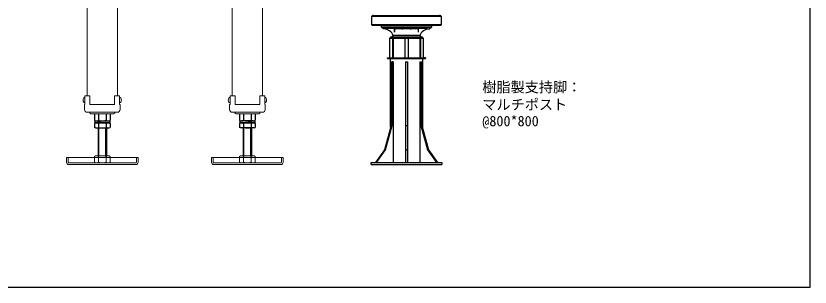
# Model space of a CAD drawing. Units: millimetres, scale not verified. Extents: x -900 to 900, y -571 to 571.
# Drawn here: x -223 to 900, y -571 to -188 of the extents above; entities that cross this region are included whole.
import ezdxf
from ezdxf.enums import TextEntityAlignment as Align

# ---------------------------------------------------------------- set-up
doc = ezdxf.new("R2010")
doc.units = ezdxf.units.MM
doc.header["$LTSCALE"] = 0.5
doc.header["$PDMODE"] = 32
doc.header["$PDSIZE"] = 0.25
doc.linetypes.add('DASHED1', pattern=[1.8, 1.2, -0.6])
for name, color, linetype, lineweight in [('0-0', 7, 'Continuous', 18), ('1-4__1-0_', 7, 'Continuous', 18), ('1-7__2-0_', 4, 'Continuous', 30), ('1-8_MOJI', 7, 'Continuous', 30), ('1-A_本体', 4, 'Continuous', 30)]:
    doc.layers.add(name, color=color, linetype=linetype, lineweight=lineweight)
doc.styles.add('ＭＳ ゴシック', font='')
doc.styles.get('ＭＳ ゴシック').set_extended_font_data('MS Gothic')

msp = doc.modelspace()

# ---------------------------------------------------------------- linework, layer by layer
at = {"layer": '0-0'}
for p, q in [((-151.1069, -394.6966), (-151.1069, -387.727)), ((-50.0925, -387.727), (-151.1069, -387.727)), ((-111.6607, -387.727), (-111.6607, -386.3124)), ((-92.3038, -385.3022), (-108.8955, -385.3022)), ((-106.1302, -387.727), (-106.1302, -386.3124)), ((-95.0691, -387.727), (-95.0691, -386.3124)), ((-89.5386, -387.727), (-89.5386, -386.3124)), ((-50.0925, -394.6966), (-50.0925, -387.727)), ((53.9493, -394.6966), (53.9493, -387.727)), ((53.9493, -387.727), (154.9636, -387.727)), ((93.3953, -387.727), (93.3953, -386.3124)), ((96.1605, -385.3022), (112.7522, -385.3022)), ((98.9258, -387.727), (98.9258, -386.3124)), ((109.987, -387.727), (109.987, -386.3124)), ((115.5175, -387.727), (115.5175, -386.3124)), ((154.9636, -394.6966), (154.9636, -387.727)), ((-148.0763, -397.727), (-53.1229, -397.727)), ((151.9331, -397.727), (56.9797, -397.727))]:
    msp.add_line(p, q, dxfattribs=at)
at = {"layer": '0-0', "linetype": 'DASHED1'}
for p, q in [((-148.7835, -394.6966), (-148.7835, -387.727)), ((-111.6607, -394.3935), (-111.6607, -387.727)), ((-106.1302, -394.3935), (-106.1302, -387.727)), ((-95.0691, -394.3935), (-95.0691, -387.727)), ((-89.5386, -394.3935), (-89.5386, -387.727)), ((-52.4158, -394.6966), (-52.4158, -387.727)), ((56.2726, -394.6966), (56.2726, -387.727)), ((93.3953, -394.3935), (93.3953, -387.727)), ((98.9258, -394.3935), (98.9258, -387.727)), ((109.987, -394.3935), (109.987, -387.727)), ((115.5175, -394.3935), (115.5175, -387.727)), ((152.6403, -394.6966), (152.6403, -387.727)), ((-53.1229, -395.4037), (-148.0763, -395.4037)), ((56.9797, -395.4037), (151.9331, -395.4037))]:
    msp.add_line(p, q, dxfattribs=at)
at = {"layer": '0-0'}
for centre, radius, start, end in [((-108.8955, -389.5923), 4.29, 49.86583, 130.1348), ((-100.5997, -400.9472), 15.6449, 69.29823, 110.70177), ((-92.3038, -389.5923), 4.29, 49.86583, 130.13417), ((96.1605, -389.5923), 4.29, 49.86583, 130.13417), ((104.4564, -400.9472), 15.6449, 69.29823, 110.70177), ((112.7522, -389.5923), 4.29, 49.8652, 130.13417), ((-148.0763, -394.6966), 3.0304, 180, 270), ((-53.1229, -394.6966), 3.0304, 270, 0), ((56.9797, -394.6966), 3.0304, 180, 270), ((151.9331, -394.6966), 3.0304, 270, 0)]:
    msp.add_arc(centre, radius, start, end, dxfattribs=at)
at = {"layer": '0-0', "linetype": 'DASHED1'}
for centre, radius, start, end in [((-148.0763, -394.6966), 0.7071, 180, 270), ((-108.8955, -391.1136), 4.29, 229.86583, 310.13417), ((-100.5997, -379.7587), 15.6449, 249.29823, 290.70177), ((-92.3038, -391.1136), 4.29, 229.86583, 310.13417), ((-53.1229, -394.6966), 0.7071, 270, 0), ((56.9797, -394.6966), 0.7071, 180, 270), ((96.1605, -391.1136), 4.29, 229.86583, 310.13417), ((104.4564, -379.7587), 15.6449, 249.29823, 290.70177), ((112.7522, -391.1136), 4.29, 229.86583, 310.13417), ((151.9331, -394.6966), 0.7071, 270, 0)]:
    msp.add_arc(centre, radius, start, end, dxfattribs=at)
at = {"layer": '0-0'}
for p in [(-50.0925, -387.727), (53.9493, -387.727)]:
    msp.add_point(p, dxfattribs=at)
at = {"layer": '1-4__1-0_'}
for p, q in [((-121.9738, -300.6631), (-121.9738, 145.2089)), ((-79.2738, -300.6631), (-79.2738, 145.2089)), ((83.1305, -300.6631), (83.1305, 145.2089)), ((125.8305, -300.6631), (125.8305, 145.2089)), ((282.4329, -186.127), (282.4329, -187.7272)), ((297.4329, -187.7272), (282.4329, -187.7272)), ((376.4329, -187.7272), (361.4329, -187.7272)), ((376.4329, -186.127), (376.4329, -187.7272)), ((-125.0885, -300.6631), (-118.0885, -300.6631)), ((-125.0885, -312.6631), (-125.0885, -300.6631)), ((-118.0885, -312.6631), (-118.0885, -300.6631)), ((-76.1585, -300.6631), (-83.1585, -300.6631)), ((-76.1585, -312.6631), (-76.1585, -300.6631)), ((80.0152, -300.6631), (87.0152, -300.6631)), ((80.0152, -312.6631), (80.0152, -300.6631)), ((128.9452, -300.6631), (121.9452, -300.6631)), ((121.9452, -312.6631), (121.9452, -300.6631)), ((128.9452, -312.6631), (128.9452, -300.6631)), ((-125.0885, -303.1631), (-126.0186, -303.1631)), ((-125.0885, -310.1631), (-126.0186, -310.1631)), ((-125.8235, -312.6631), (-125.0885, -312.6631)), ((-125.8235, -319.8634), (-125.8235, -312.6631)), ((-76.1585, -303.1631), (-75.2283, -303.1631)), ((-76.1585, -310.1631), (-75.2283, -310.1631)), ((-75.4235, -312.6631), (-76.1585, -312.6631)), ((-75.4235, -319.8634), (-75.4235, -312.6631)), ((80.0152, -303.1631), (79.0851, -303.1631)), ((80.0152, -310.1631), (79.0851, -310.1631)), ((79.2802, -312.6631), (80.0152, -312.6631)), ((79.2802, -319.8634), (79.2802, -312.6631)), ((128.9452, -303.1631), (129.8754, -303.1631)), ((128.9452, -310.1631), (129.8754, -310.1631)), ((129.6802, -312.6631), (128.9452, -312.6631)), ((129.6802, -319.8634), (129.6802, -312.6631)), ((-121.8235, -323.8634), (-100.6235, -323.8631)), ((-79.4235, -323.8634), (-100.6235, -323.8631)), ((83.2802, -323.8634), (104.4802, -323.8631)), ((125.6802, -323.8634), (104.4802, -323.8631)), ((-116.6235, -325.8631), (-100.6235, -325.8631)), ((-84.6235, -325.8631), (-100.6235, -325.8631)), ((88.4802, -325.8631), (104.4802, -325.8631)), ((120.4802, -325.8631), (104.4802, -325.8631))]:
    msp.add_line(p, q, dxfattribs=at)
for points in [[(-118.0885, -312.6631), (-83.1585, -312.6631), (-83.1585, -300.6631)], [(121.9452, -312.6631), (87.0152, -312.6631), (87.0152, -300.6631)]]:
    msp.add_lwpolyline(points, dxfattribs=at)
for centre, radius, start, end in [((-121.6885, -306.6631), 6, 150, 210), ((-126.0186, -304.1631), 1, 90, 150), ((-126.0186, -309.1631), 1, 210, 270), ((-75.2283, -304.1631), 1, 30, 90), ((-75.2283, -309.1631), 1, 270, 330), ((-79.5585, -306.6631), 6, 330, 30), ((83.4152, -306.6631), 6, 150, 210), ((79.0851, -304.1631), 1, 90, 150), ((79.0851, -309.1631), 1, 210, 270), ((129.8754, -304.1631), 1, 30, 90), ((129.8754, -309.1631), 1, 270, 330), ((125.5452, -306.6631), 6, 330, 30), ((-121.8235, -319.8634), 4, 180, 270), ((-116.6235, -323.8631), 2, 180, 270), ((-84.6235, -323.8631), 2, 270, 0), ((-79.4235, -319.8634), 4, 270, 0), ((83.2802, -319.8634), 4, 180, 270), ((88.4802, -323.8631), 2, 180, 270), ((120.4802, -323.8631), 2, 270, 0), ((125.6802, -319.8634), 4, 270, 0)]:
    msp.add_arc(centre, radius, start, end, dxfattribs=at)
at = {"layer": '1-7__2-0_'}
for p, q in [((-111.684, -325.8631), (-111.684, -334.9544)), ((-111.3727, -335.9646), (-111.3727, -338.9646)), ((-108.9188, -335.9646), (-92.3271, -335.9646)), ((-104.5971, -338.9646), (-106.3292, -335.9646)), ((-106.1535, -325.8631), (-106.1535, -334.9544)), ((-102.2878, -338.9646), (-104.0198, -335.9646)), ((-95.0924, -325.8631), (-95.0924, -334.9544)), ((-89.8727, -335.9646), (-89.8727, -338.9646)), ((-89.5618, -325.8631), (-89.5618, -334.9544)), ((93.4186, -325.8631), (93.4186, -334.9544)), ((93.7295, -335.9646), (93.7295, -338.9646)), ((112.7756, -335.9646), (96.1839, -335.9646)), ((98.9491, -325.8631), (98.9491, -334.9544)), ((106.1446, -338.9646), (107.8766, -335.9646)), ((108.4539, -338.9646), (110.186, -335.9646)), ((110.0103, -325.8631), (110.0103, -334.9544)), ((115.2295, -335.9646), (115.2295, -338.9646)), ((115.5408, -325.8631), (115.5408, -334.9544)), ((-110.1229, -338.9646), (-111.5925, -339.8131)), ((-111.5925, -339.8131), (-111.5925, -345.1161)), ((-110.1229, -345.9646), (-111.5925, -345.1161)), ((-89.8727, -338.9646), (-111.3727, -338.9646)), ((-110.1227, -338.9646), (-91.1227, -338.9646)), ((-110.1227, -345.9646), (-91.1227, -345.9646)), ((-107.5773, -345.9646), (-106.1077, -345.1161)), ((-107.5772, -338.9646), (-106.1076, -339.8131)), ((-106.6838, -345.9646), (-106.6838, -385.3022)), ((-106.1076, -339.8131), (-106.1076, -345.1161)), ((-105.6735, -385.3022), (-105.6735, -345.9646)), ((-95.5722, -385.3022), (-95.5722, -345.9646)), ((-93.6684, -338.9646), (-95.138, -339.8131)), ((-95.138, -339.8131), (-95.138, -345.1161)), ((-93.6684, -345.9646), (-95.1379, -345.1161)), ((-94.562, -345.9646), (-94.562, -385.3022)), ((-91.1229, -345.9646), (-89.6531, -345.1161)), ((-91.1227, -338.9646), (-89.6531, -339.8131)), ((-89.6531, -339.8131), (-89.6531, -345.1161)), ((94.9795, -338.9646), (93.5099, -339.8131)), ((93.5099, -339.8131), (93.5099, -345.1161)), ((94.9797, -345.9646), (93.5099, -345.1161)), ((93.7295, -338.9646), (115.2295, -338.9646)), ((113.9795, -338.9646), (94.9795, -338.9646)), ((113.9795, -345.9646), (94.9795, -345.9646)), ((97.5252, -338.9646), (98.9948, -339.8131)), ((97.5252, -345.9646), (98.9947, -345.1161)), ((98.4187, -345.9646), (98.4187, -385.3022)), ((98.9948, -339.8131), (98.9948, -345.1161)), ((99.429, -385.3022), (99.429, -345.9646)), ((109.5303, -385.3022), (109.5303, -345.9646)), ((111.434, -338.9646), (109.9644, -339.8131)), ((109.9644, -339.8131), (109.9644, -345.1161)), ((111.4341, -345.9646), (109.9645, -345.1161)), ((110.5406, -345.9646), (110.5406, -385.3022)), ((113.9797, -338.9646), (115.4493, -339.8131)), ((113.9797, -345.9646), (115.4493, -345.1161)), ((115.4493, -339.8131), (115.4493, -345.1161))]:
    msp.add_line(p, q, dxfattribs=at)
for centre, radius, start, end in [((-108.9188, -331.6745), 4.29, 229.86583, 310.13417), ((-100.6229, -320.3196), 15.6449, 249.29823, 290.70177), ((-92.3271, -331.6745), 4.29, 229.86583, 310.1348), ((96.1839, -331.6745), 4.29, 229.8652, 310.13417), ((104.4797, -320.3196), 15.6449, 249.29823, 290.70177), ((112.7756, -331.6745), 4.29, 229.86583, 310.13417), ((-100.6227, -357.1161), 18.1515, 72.41206, 107.58795), ((-100.6227, -327.8131), 18.1515, 252.41205, 287.58795), ((104.4795, -357.1161), 18.1515, 72.41205, 107.58794), ((104.4795, -327.8131), 18.1515, 252.41205, 287.58795)]:
    msp.add_arc(centre, radius, start, end, dxfattribs=at)
at = {"layer": '1-8_MOJI', "color": 4}
msp.add_lwpolyline([(-900, -570.7473), (900, -570.7473), (900, 570.7473), (-900, 570.7473)], close=True, dxfattribs=at)
at = {"layer": '1-A_本体'}
for p, q in [((280.4329, -200.2272), (280.4329, -188.2272)), ((280.4329, -188.2272), (378.4329, -188.2272)), ((377.9329, -187.7272), (280.9329, -187.7272)), ((378.4329, -188.2272), (378.4329, -200.2272)), ((378.4329, -200.2272), (280.4329, -200.2272)), ((280.9329, -200.7272), (377.9329, -200.7272)), ((293.9329, -203.7272), (293.9329, -200.7272)), ((364.9329, -200.7272), (364.9329, -203.7272)), ((364.9329, -203.7272), (293.9329, -203.7272)), ((364.4329, -204.2272), (294.4329, -204.2272)), ((296.4329, -206.2272), (296.4329, -204.2272)), ((300.3536, -206.2272), (296.4329, -206.2272)), ((300.3536, -206.2272), (300.3536, -205.7272)), ((312.3539, -205.7272), (300.3536, -205.7272)), ((312.3536, -210.7899), (312.3536, -205.7272)), ((312.3539, -206.217), (312.3536, -210.7899)), ((312.3539, -206.2272), (312.3539, -205.7272)), ((323.4336, -206.2272), (312.3539, -206.2272)), ((323.4336, -206.2171), (323.4335, -207.121)), ((335.4335, -207.121), (335.4335, -205.7272)), ((335.4335, -207.121), (335.4336, -206.2281)), ((335.4336, -206.2272), (335.4336, -205.7272)), ((335.4336, -206.2272), (335.4336, -206.2169)), ((346.5131, -206.2272), (335.4336, -206.2272)), ((346.5127, -210.7899), (346.5131, -206.217)), ((346.5131, -206.2272), (346.5131, -205.7272)), ((358.5128, -205.7272), (346.5131, -205.7272)), ((358.5127, -206.224), (358.5127, -205.7272)), ((358.5128, -206.2272), (358.5128, -205.7272)), ((358.5128, -206.2272), (358.5128, -206.217)), ((358.5128, -206.2272), (362.4329, -206.2272)), ((362.4329, -204.2272), (362.4329, -206.2272)), ((305.9318, -246.727), (305.9318, -219.2272)), ((305.9318, -219.2272), (309.6818, -219.2272)), ((307.4318, -217.7272), (307.9318, -217.7272)), ((308.9318, -217.7272), (307.4318, -217.7272)), ((307.6829, -217.7272), (310.1168, -217.7272)), ((309.3329, -217.7272), (307.9318, -217.7272)), ((311.1167, -217.7272), (308.9318, -217.7272)), ((309.3329, -217.7272), (310.7785, -215.3179)), ((309.6818, -219.2272), (310.6645, -219.2272)), ((309.6818, -219.2272), (309.6818, -246.727)), ((310.6645, -219.2272), (326.9329, -219.2272)), ((310.6645, -219.2272), (310.6645, -246.727)), ((348.0873, -215.3179), (310.7785, -215.3179)), ((328.4329, -217.7272), (311.1167, -217.7272)), ((326.9329, -219.2272), (326.9329, -246.727)), ((326.9329, -219.2272), (331.9329, -219.2272)), ((330.4329, -217.7272), (328.4329, -217.7272)), ((347.749, -217.7272), (330.4328, -217.7272)), ((331.9329, -219.2272), (331.9329, -246.727)), ((331.9329, -219.2272), (348.2012, -219.2272)), ((349.934, -217.7272), (347.749, -217.7272)), ((348.0873, -215.3179), (349.5329, -217.7272)), ((348.2012, -219.2272), (349.184, -219.2272)), ((348.2012, -219.2272), (348.2012, -246.727)), ((351.1829, -217.7272), (348.749, -217.7272)), ((349.184, -219.2272), (352.934, -219.2272)), ((349.184, -219.2272), (349.184, -246.727)), ((350.934, -217.7272), (349.5329, -217.7272)), ((351.434, -217.7272), (349.934, -217.7272)), ((350.934, -217.7272), (351.434, -217.7272)), ((352.934, -219.2272), (352.934, -246.727)), ((302.6829, -246.727), (306.2667, -246.727)), ((302.6829, -247.727), (302.6829, -246.727)), ((306.2667, -246.727), (329.4329, -246.727)), ((329.4329, -246.727), (352.5991, -246.727)), ((356.1829, -246.727), (352.5991, -246.727)), ((356.1829, -246.727), (356.1829, -247.727)), ((302.6829, -247.727), (356.1829, -247.727)), ((306.9329, -345.0207), (306.9329, -247.727)), ((307.5487, -252.727), (307.5487, -342.727)), ((307.5487, -252.727), (309.0488, -252.727)), ((310.7409, -252.727), (309.0488, -252.727)), ((309.0488, -342.727), (309.0488, -252.727)), ((310.7409, -252.727), (310.7409, -394.727)), ((327.9334, -252.727), (330.9334, -252.727)), ((327.9334, -252.727), (327.9334, -342.727)), ((330.9334, -252.727), (330.9334, -342.727)), ((348.1254, -252.727), (349.8176, -252.727)), ((348.1254, -252.727), (348.1254, -394.727)), ((349.8176, -252.727), (351.3175, -252.727)), ((349.8176, -252.727), (349.8176, -342.727)), ((351.3175, -252.727), (351.3175, -342.727)), ((351.9329, -247.727), (351.9329, -345.0189)), ((307.5487, -342.727), (298.4197, -376.727)), ((299.9198, -376.727), (309.0488, -342.727)), ((307.5487, -342.727), (309.0488, -342.727)), ((327.9334, -342.727), (327.9336, -376.727)), ((327.9334, -342.727), (330.9334, -342.727)), ((330.9334, -342.727), (330.9336, -376.727)), ((349.8176, -342.727), (358.9468, -376.727)), ((349.8176, -342.727), (351.3175, -342.727)), ((351.3175, -342.727), (360.4468, -376.727)), ((298.4197, -376.727), (285.4211, -394.727)), ((286.9212, -394.727), (299.9198, -376.727)), ((327.9336, -376.727), (327.934, -394.727)), ((327.9336, -376.727), (330.9336, -376.727)), ((330.9336, -376.727), (330.934, -394.727)), ((358.9468, -376.727), (360.4468, -376.727)), ((358.9468, -376.727), (371.9457, -394.727)), ((360.4468, -376.727), (373.4457, -394.727)), ((279.4329, -394.727), (379.4329, -394.727)), ((279.4329, -397.727), (279.4329, -394.727)), ((279.4329, -397.727), (379.4329, -397.727)), ((379.4329, -394.727), (379.4329, -397.727))]:
    msp.add_line(p, q, dxfattribs=at)
for points in [[(323.4336, -206.2272), (323.4336, -205.7272), (335.4336, -205.7272)], [(327.9334, -252.727), (327.9334, -252.727), (327.9334, -394.727)]]:
    msp.add_lwpolyline(points, dxfattribs=at)
for centre, radius, start, end in [((280.9329, -188.2272), 0.5, 90, 180), ((377.9329, -188.2272), 0.5, 0, 90), ((280.9329, -200.2272), 0.5, 180, 270), ((377.9329, -200.2272), 0.5, 270, 0), ((294.4329, -203.7272), 0.5, 180, 270), ((296.9871, -221.217), 15, 23.15819, 87.88245), ((361.8786, -221.217), 15, 92.11755, 156.84181), ((364.4329, -203.7272), 0.5, 270, 0), ((307.4318, -219.2272), 1.5, 90, 180), ((328.4329, -219.2272), 1.5, 90, 180), ((330.4329, -219.2272), 1.5, 0, 90), ((351.434, -219.2272), 1.5, 0, 90)]:
    msp.add_arc(centre, radius, start, end, dxfattribs=at)
for centre, major_axis, ratio, start_param, end_param in [((308.9318, -219.2272), (0, 1.5), 0.500019, 0, 1.570796327), ((349.934, -219.2272), (0, -1.5), 0.500007, 1.570796327, 3.141592654)]:
    msp.add_ellipse(centre, major_axis=major_axis, ratio=ratio, start_param=start_param, end_param=end_param, dxfattribs=at)

# ---------------------------------------------------------------- texts
at = {"layer": '1-8_MOJI', "style": 'ＭＳ ゴシック'}
for s, p in [('樹脂製支持脚：', (436.5807, -300.0368)), ('マルチポスト', (436.5807, -324.6978)), ('@800*800', (436.5807, -347.9835))]:
    msp.add_text(s, height=14.66, dxfattribs=at).set_placement(p, align=Align.BOTTOM_LEFT)

doc.saveas('drawing.dxf')
